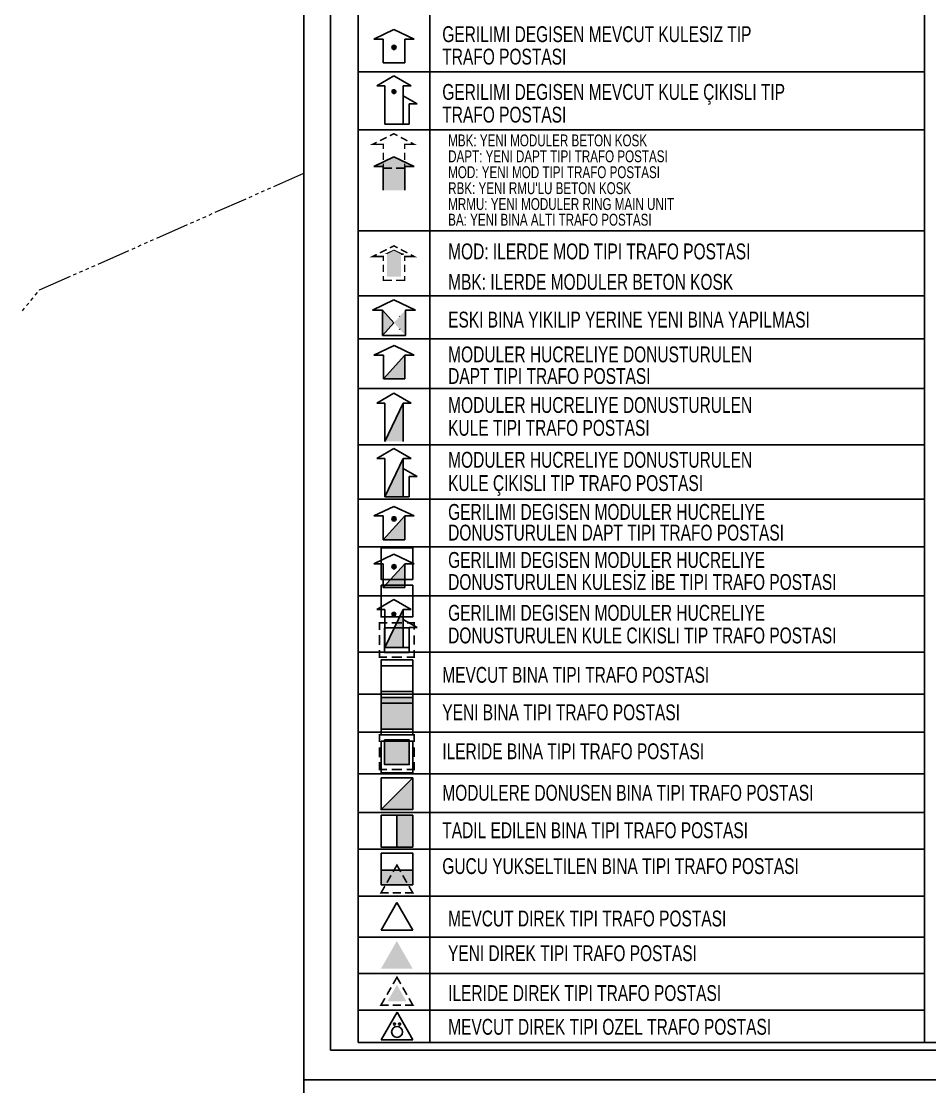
# Model space of a CAD drawing. Header units: millimetres. Extents: x 614452 to 616952, y 4151662 to 4153442.
# Drawn here: x 616285.6 to 616420.4, y 4152823.5 to 4152981.6 of the extents above; entities that cross this region are included whole.
import ezdxf
from ezdxf.xclip import XClip

# ---------------------------------------------------------------- set-up
doc = ezdxf.new("R2010")
doc.units = ezdxf.units.MM
doc.header["$XCLIPFRAME"] = 2
doc.linetypes.add('DASHDOT', pattern=[5, 2.5, -1.25, 0, -1.25])
doc.layers.add('01_UYGALAN_TARAMA', color=26, linetype='Continuous', lineweight=20)
doc.layers.add('ANTET', color=7, linetype='Continuous')
doc.styles.get("Standard").update_dxf_attribs({"font": 'Arial'})

# ---------------------------------------------------------------- blocks, each defined once
blk = doc.blocks.new('fggg')
at = {"layer": '01_UYGALAN_TARAMA', "color": 252}
for p, q in [((616323.05, 4152957.09, 0.95), (616327.62, 4152959.11, 0.95)), ((616321.22, 4152956.29, 0.95), (616321.68, 4152956.49, 0.95)), ((616322.13, 4152956.69, 0.95), (616322.59, 4152956.89, 0.95)), ((616314.36, 4152953.26, 0.95), (616318.93, 4152955.28, 0.95)), ((616319.39, 4152955.48, 0.95), (616319.85, 4152955.68, 0.95)), ((616320.31, 4152955.88, 0.95), (616320.76, 4152956.09, 0.95)), ((616310.7, 4152951.64, 0.95), (616311.16, 4152951.84, 0.95)), ((616311.61, 4152952.05, 0.95), (616312.07, 4152952.25, 0.95)), ((616312.53, 4152952.45, 0.95), (616312.99, 4152952.65, 0.95)), ((616313.44, 4152952.85, 0.95), (616313.9, 4152953.06, 0.95)), ((616305.67, 4152949.42, 0.95), (616310.24, 4152951.44, 0.95)), ((616302.92, 4152948.21, 0.95), (616303.38, 4152948.41, 0.95)), ((616303.84, 4152948.61, 0.95), (616304.3, 4152948.81, 0.95)), ((616304.75, 4152949.02, 0.95), (616305.21, 4152949.22, 0.95)), ((616296.98, 4152945.58, 0.95), (616301.55, 4152947.6, 0.95)), ((616302.01, 4152947.81, 0.95), (616302.47, 4152948.01, 0.95)), ((616296.06, 4152945.18, 0.95), (616296.52, 4152945.38, 0.95)), ((616288.29, 4152941.75, 0.95), (616292.86, 4152943.77, 0.95)), ((616293.32, 4152943.97, 0.95), (616293.78, 4152944.17, 0.95)), ((616294.23, 4152944.37, 0.95), (616294.69, 4152944.57, 0.95)), ((616295.15, 4152944.78, 0.95), (616295.61, 4152944.98, 0.95)), ((616287.01, 4152940.19, 0.95), (616287.32, 4152940.58, 0.95)), ((616287.64, 4152940.96, 0.95), (616287.96, 4152941.35, 0.95)), ((616288.28, 4152941.73, 0.95), (616288.29, 4152941.75, 0.95)), ((616285.74, 4152938.65, 0.95), (616286.05, 4152939.03, 0.95)), ((616286.37, 4152939.42, 0.95), (616286.69, 4152939.8, 0.95))]:
    blk.add_line(p, q, dxfattribs=at)

msp = doc.modelspace()

# ---------------------------------------------------------------- hatches: boundary and pattern name
for points in [[(616341.2, 4152977.73), (616341.2, 4152977.75), (616341.2, 4152977.77), (616341.19, 4152977.79), (616341.19, 4152977.8), (616341.19, 4152977.82), (616341.18, 4152977.84), (616341.17, 4152977.86), (616341.16, 4152977.88), (616341.15, 4152977.89), (616341.14, 4152977.91), (616341.13, 4152977.92), (616341.12, 4152977.94), (616341.11, 4152977.95), (616341.09, 4152977.97), (616341.08, 4152977.98), (616341.06, 4152977.99), (616341.05, 4152978), (616341.03, 4152978.01), (616341.01, 4152978.02), (616341, 4152978.02), (616340.98, 4152978.03), (616340.96, 4152978.04), (616340.94, 4152978.04), (616340.92, 4152978.04), (616340.9, 4152978.04), (616340.88, 4152978.05), (616340.86, 4152978.04), (616340.84, 4152978.04), (616340.83, 4152978.04), (616340.81, 4152978.04), (616340.79, 4152978.03), (616340.77, 4152978.02), (616340.75, 4152978.02), (616340.73, 4152978.01), (616340.72, 4152978), (616340.7, 4152977.99), (616340.69, 4152977.98), (616340.67, 4152977.97), (616340.66, 4152977.95), (616340.64, 4152977.94), (616340.63, 4152977.92), (616340.62, 4152977.91), (616340.61, 4152977.89), (616340.6, 4152977.88), (616340.59, 4152977.86), (616340.59, 4152977.84), (616340.58, 4152977.82), (616340.57, 4152977.8), (616340.57, 4152977.79), (616340.57, 4152977.77), (616340.57, 4152977.75), (616340.56, 4152977.73), (616340.57, 4152977.71), (616340.57, 4152977.69), (616340.57, 4152977.67), (616340.57, 4152977.65), (616340.58, 4152977.63), (616340.59, 4152977.62), (616340.59, 4152977.6), (616340.6, 4152977.58), (616340.61, 4152977.56), (616340.62, 4152977.55), (616340.63, 4152977.53), (616340.64, 4152977.52), (616340.66, 4152977.5), (616340.67, 4152977.49), (616340.69, 4152977.48), (616340.7, 4152977.47), (616340.72, 4152977.46), (616340.73, 4152977.45), (616340.75, 4152977.44), (616340.77, 4152977.43), (616340.79, 4152977.42), (616340.81, 4152977.42), (616340.83, 4152977.42), (616340.84, 4152977.41), (616340.86, 4152977.41), (616340.88, 4152977.41), (616340.9, 4152977.41), (616340.92, 4152977.41), (616340.94, 4152977.42), (616340.96, 4152977.42), (616340.98, 4152977.42), (616341, 4152977.43), (616341.01, 4152977.44), (616341.03, 4152977.45), (616341.05, 4152977.46), (616341.06, 4152977.47), (616341.08, 4152977.48), (616341.09, 4152977.49), (616341.11, 4152977.5), (616341.12, 4152977.52), (616341.13, 4152977.53), (616341.14, 4152977.55), (616341.15, 4152977.56), (616341.16, 4152977.58), (616341.17, 4152977.6), (616341.18, 4152977.62), (616341.19, 4152977.63), (616341.19, 4152977.65), (616341.19, 4152977.67), (616341.2, 4152977.69), (616341.2, 4152977.71)], [(616341.16, 4152971.17), (616341.16, 4152971.19), (616341.16, 4152971.2), (616341.16, 4152971.22), (616341.16, 4152971.24), (616341.15, 4152971.25), (616341.15, 4152971.27), (616341.14, 4152971.29), (616341.13, 4152971.3), (616341.12, 4152971.32), (616341.11, 4152971.33), (616341.1, 4152971.34), (616341.09, 4152971.36), (616341.08, 4152971.37), (616341.07, 4152971.38), (616341.06, 4152971.39), (616341.04, 4152971.4), (616341.03, 4152971.41), (616341.01, 4152971.42), (616341, 4152971.43), (616340.98, 4152971.43), (616340.97, 4152971.44), (616340.95, 4152971.44), (616340.93, 4152971.45), (616340.92, 4152971.45), (616340.9, 4152971.45), (616340.88, 4152971.45), (616340.87, 4152971.45), (616340.85, 4152971.45), (616340.83, 4152971.45), (616340.81, 4152971.44), (616340.8, 4152971.44), (616340.78, 4152971.43), (616340.77, 4152971.43), (616340.75, 4152971.42), (616340.74, 4152971.41), (616340.72, 4152971.4), (616340.71, 4152971.39), (616340.7, 4152971.38), (616340.68, 4152971.37), (616340.67, 4152971.36), (616340.66, 4152971.34), (616340.65, 4152971.33), (616340.64, 4152971.32), (616340.63, 4152971.3), (616340.63, 4152971.29), (616340.62, 4152971.27), (616340.61, 4152971.25), (616340.61, 4152971.24), (616340.6, 4152971.22), (616340.6, 4152971.2), (616340.6, 4152971.19), (616340.6, 4152971.17), (616340.6, 4152971.15), (616340.6, 4152971.14), (616340.6, 4152971.12), (616340.61, 4152971.1), (616340.61, 4152971.09), (616340.62, 4152971.07), (616340.63, 4152971.05), (616340.63, 4152971.04), (616340.64, 4152971.02), (616340.65, 4152971.01), (616340.66, 4152971), (616340.67, 4152970.98), (616340.68, 4152970.97), (616340.7, 4152970.96), (616340.71, 4152970.95), (616340.72, 4152970.94), (616340.74, 4152970.93), (616340.75, 4152970.92), (616340.77, 4152970.91), (616340.78, 4152970.91), (616340.8, 4152970.9), (616340.81, 4152970.9), (616340.83, 4152970.89), (616340.85, 4152970.89), (616340.87, 4152970.89), (616340.88, 4152970.89), (616340.9, 4152970.89), (616340.92, 4152970.89), (616340.93, 4152970.89), (616340.95, 4152970.9), (616340.97, 4152970.9), (616340.98, 4152970.91), (616341, 4152970.91), (616341.01, 4152970.92), (616341.03, 4152970.93), (616341.04, 4152970.94), (616341.06, 4152970.95), (616341.07, 4152970.96), (616341.08, 4152970.97), (616341.09, 4152970.98), (616341.1, 4152971), (616341.11, 4152971.01), (616341.12, 4152971.02), (616341.13, 4152971.04), (616341.14, 4152971.05), (616341.15, 4152971.07), (616341.15, 4152971.09), (616341.16, 4152971.1), (616341.16, 4152971.12), (616341.16, 4152971.14), (616341.16, 4152971.15)], [(616342.48, 4152932.07), (616339.31, 4152928.55), (616342.48, 4152928.55)], [(616339.54, 4152919.26), (616342.22, 4152919.26), (616342.22, 4152923.43), (616342.22, 4152924.92)], [(616339.54, 4152911.06), (616342.22, 4152911.06), (616342.22, 4152915.23), (616342.22, 4152916.72)], [(616342.47, 4152908.2), (616339.29, 4152904.67), (616342.47, 4152904.67)], [(616341.2, 4152907.77), (616341.2, 4152907.79), (616341.2, 4152907.8), (616341.19, 4152907.82), (616341.19, 4152907.84), (616341.19, 4152907.86), (616341.18, 4152907.88), (616341.17, 4152907.9), (616341.16, 4152907.91), (616341.15, 4152907.93), (616341.14, 4152907.95), (616341.13, 4152907.96), (616341.12, 4152907.98), (616341.11, 4152907.99), (616341.09, 4152908), (616341.08, 4152908.02), (616341.06, 4152908.03), (616341.05, 4152908.04), (616341.03, 4152908.05), (616341.01, 4152908.06), (616341, 4152908.06), (616340.98, 4152908.07), (616340.96, 4152908.07), (616340.94, 4152908.08), (616340.92, 4152908.08), (616340.9, 4152908.08), (616340.88, 4152908.08), (616340.86, 4152908.08), (616340.84, 4152908.08), (616340.83, 4152908.08), (616340.81, 4152908.07), (616340.79, 4152908.07), (616340.77, 4152908.06), (616340.75, 4152908.06), (616340.73, 4152908.05), (616340.72, 4152908.04), (616340.7, 4152908.03), (616340.69, 4152908.02), (616340.67, 4152908), (616340.66, 4152907.99), (616340.64, 4152907.98), (616340.63, 4152907.96), (616340.62, 4152907.95), (616340.61, 4152907.93), (616340.6, 4152907.91), (616340.59, 4152907.9), (616340.59, 4152907.88), (616340.58, 4152907.86), (616340.57, 4152907.84), (616340.57, 4152907.82), (616340.57, 4152907.8), (616340.57, 4152907.79), (616340.56, 4152907.77), (616340.57, 4152907.75), (616340.57, 4152907.73), (616340.57, 4152907.71), (616340.57, 4152907.69), (616340.58, 4152907.67), (616340.59, 4152907.65), (616340.59, 4152907.64), (616340.6, 4152907.62), (616340.61, 4152907.6), (616340.62, 4152907.59), (616340.63, 4152907.57), (616340.64, 4152907.56), (616340.66, 4152907.54), (616340.67, 4152907.53), (616340.69, 4152907.52), (616340.7, 4152907.5), (616340.72, 4152907.49), (616340.73, 4152907.49), (616340.75, 4152907.48), (616340.77, 4152907.47), (616340.79, 4152907.46), (616340.81, 4152907.46), (616340.83, 4152907.45), (616340.84, 4152907.45), (616340.86, 4152907.45), (616340.88, 4152907.45), (616340.9, 4152907.45), (616340.92, 4152907.45), (616340.94, 4152907.45), (616340.96, 4152907.46), (616340.98, 4152907.46), (616341, 4152907.47), (616341.01, 4152907.48), (616341.03, 4152907.49), (616341.05, 4152907.49), (616341.06, 4152907.5), (616341.08, 4152907.52), (616341.09, 4152907.53), (616341.11, 4152907.54), (616341.12, 4152907.56), (616341.13, 4152907.57), (616341.14, 4152907.59), (616341.15, 4152907.6), (616341.16, 4152907.62), (616341.17, 4152907.64), (616341.18, 4152907.65), (616341.19, 4152907.67), (616341.19, 4152907.69), (616341.19, 4152907.71), (616341.2, 4152907.73), (616341.2, 4152907.75)], [(616342.47, 4152901.1), (616339.29, 4152897.57), (616342.47, 4152897.57)], [(616341.2, 4152900.66), (616341.2, 4152900.68), (616341.2, 4152900.7), (616341.19, 4152900.72), (616341.19, 4152900.74), (616341.19, 4152900.76), (616341.18, 4152900.78), (616341.17, 4152900.79), (616341.16, 4152900.81), (616341.15, 4152900.83), (616341.14, 4152900.84), (616341.13, 4152900.86), (616341.12, 4152900.87), (616341.11, 4152900.89), (616341.09, 4152900.9), (616341.08, 4152900.91), (616341.06, 4152900.93), (616341.05, 4152900.94), (616341.03, 4152900.95), (616341.01, 4152900.95), (616341, 4152900.96), (616340.98, 4152900.97), (616340.96, 4152900.97), (616340.94, 4152900.98), (616340.92, 4152900.98), (616340.9, 4152900.98), (616340.88, 4152900.98), (616340.86, 4152900.98), (616340.84, 4152900.98), (616340.83, 4152900.98), (616340.81, 4152900.97), (616340.79, 4152900.97), (616340.77, 4152900.96), (616340.75, 4152900.95), (616340.73, 4152900.95), (616340.72, 4152900.94), (616340.7, 4152900.93), (616340.69, 4152900.91), (616340.67, 4152900.9), (616340.66, 4152900.89), (616340.64, 4152900.87), (616340.63, 4152900.86), (616340.62, 4152900.84), (616340.61, 4152900.83), (616340.6, 4152900.81), (616340.59, 4152900.79), (616340.59, 4152900.78), (616340.58, 4152900.76), (616340.57, 4152900.74), (616340.57, 4152900.72), (616340.57, 4152900.7), (616340.57, 4152900.68), (616340.56, 4152900.66), (616340.57, 4152900.64), (616340.57, 4152900.63), (616340.57, 4152900.61), (616340.57, 4152900.59), (616340.58, 4152900.57), (616340.59, 4152900.55), (616340.59, 4152900.53), (616340.6, 4152900.52), (616340.61, 4152900.5), (616340.62, 4152900.48), (616340.63, 4152900.47), (616340.64, 4152900.45), (616340.66, 4152900.44), (616340.67, 4152900.43), (616340.69, 4152900.41), (616340.7, 4152900.4), (616340.72, 4152900.39), (616340.73, 4152900.38), (616340.75, 4152900.37), (616340.77, 4152900.37), (616340.79, 4152900.36), (616340.81, 4152900.36), (616340.83, 4152900.35), (616340.84, 4152900.35), (616340.86, 4152900.35), (616340.88, 4152900.35), (616340.9, 4152900.35), (616340.92, 4152900.35), (616340.94, 4152900.35), (616340.96, 4152900.36), (616340.98, 4152900.36), (616341, 4152900.37), (616341.01, 4152900.37), (616341.03, 4152900.38), (616341.05, 4152900.39), (616341.06, 4152900.4), (616341.08, 4152900.41), (616341.09, 4152900.43), (616341.11, 4152900.44), (616341.12, 4152900.45), (616341.13, 4152900.47), (616341.14, 4152900.48), (616341.15, 4152900.5), (616341.16, 4152900.52), (616341.17, 4152900.53), (616341.18, 4152900.55), (616341.19, 4152900.57), (616341.19, 4152900.59), (616341.19, 4152900.61), (616341.2, 4152900.63), (616341.2, 4152900.64)], [(616339.54, 4152888.67), (616342.22, 4152888.67), (616342.22, 4152892.85), (616342.22, 4152894.34)], [(616341.14, 4152893.61), (616341.14, 4152893.62), (616341.14, 4152893.64), (616341.14, 4152893.66), (616341.13, 4152893.67), (616341.13, 4152893.69), (616341.12, 4152893.71), (616341.12, 4152893.72), (616341.11, 4152893.74), (616341.1, 4152893.75), (616341.09, 4152893.77), (616341.08, 4152893.78), (616341.07, 4152893.79), (616341.06, 4152893.81), (616341.05, 4152893.82), (616341.03, 4152893.83), (616341.02, 4152893.84), (616341.01, 4152893.85), (616340.99, 4152893.86), (616340.98, 4152893.86), (616340.96, 4152893.87), (616340.94, 4152893.88), (616340.93, 4152893.88), (616340.91, 4152893.88), (616340.89, 4152893.89), (616340.88, 4152893.89), (616340.86, 4152893.89), (616340.84, 4152893.89), (616340.83, 4152893.89), (616340.81, 4152893.88), (616340.79, 4152893.88), (616340.78, 4152893.88), (616340.76, 4152893.87), (616340.74, 4152893.86), (616340.73, 4152893.86), (616340.71, 4152893.85), (616340.7, 4152893.84), (616340.69, 4152893.83), (616340.67, 4152893.82), (616340.66, 4152893.81), (616340.65, 4152893.79), (616340.64, 4152893.78), (616340.63, 4152893.77), (616340.62, 4152893.75), (616340.61, 4152893.74), (616340.6, 4152893.72), (616340.6, 4152893.71), (616340.59, 4152893.69), (616340.59, 4152893.67), (616340.58, 4152893.66), (616340.58, 4152893.64), (616340.58, 4152893.62), (616340.58, 4152893.61), (616340.58, 4152893.59), (616340.58, 4152893.57), (616340.58, 4152893.56), (616340.59, 4152893.54), (616340.59, 4152893.52), (616340.6, 4152893.51), (616340.6, 4152893.49), (616340.61, 4152893.48), (616340.62, 4152893.46), (616340.63, 4152893.45), (616340.64, 4152893.43), (616340.65, 4152893.42), (616340.66, 4152893.41), (616340.67, 4152893.4), (616340.69, 4152893.38), (616340.7, 4152893.37), (616340.71, 4152893.37), (616340.73, 4152893.36), (616340.74, 4152893.35), (616340.76, 4152893.34), (616340.78, 4152893.34), (616340.79, 4152893.33), (616340.81, 4152893.33), (616340.83, 4152893.33), (616340.84, 4152893.32), (616340.86, 4152893.32), (616340.88, 4152893.32), (616340.89, 4152893.33), (616340.91, 4152893.33), (616340.93, 4152893.33), (616340.94, 4152893.34), (616340.96, 4152893.34), (616340.98, 4152893.35), (616340.99, 4152893.36), (616341.01, 4152893.37), (616341.02, 4152893.37), (616341.03, 4152893.38), (616341.05, 4152893.4), (616341.06, 4152893.41), (616341.07, 4152893.42), (616341.08, 4152893.43), (616341.09, 4152893.45), (616341.1, 4152893.46), (616341.11, 4152893.48), (616341.12, 4152893.49), (616341.12, 4152893.51), (616341.13, 4152893.52), (616341.13, 4152893.54), (616341.14, 4152893.56), (616341.14, 4152893.57), (616341.14, 4152893.59)], [(616338.96, 4152876.56), (616343.67, 4152876.56), (616343.67, 4152881.27), (616338.96, 4152881.27)], [(616339.49, 4152874.97), (616339.49, 4152871.31), (616343.14, 4152871.31), (616343.14, 4152874.97)], [(616338.96, 4152864.63), (616343.67, 4152864.63), (616343.67, 4152869.33)], [(616341.32, 4152859.06), (616343.67, 4152859.06), (616343.67, 4152863.77), (616341.32, 4152863.77)], [(616343.66, 4152853.3), (616343.66, 4152855.66), (616338.96, 4152855.66), (616338.96, 4152853.3)]]:
    msp.add_hatch(color=5).paths.add_polyline_path(points)
at = {"linetype": 'DASHDOT'}
h = msp.add_hatch(color=5, dxfattribs=at)
h.paths.add_polyline_path([(616342.57, 4152938.74), (616340.88, 4152936.87), (616342.57, 4152934.99)])
h.paths.add_polyline_path([(616339.19, 4152934.99), (616340.88, 4152936.87), (616339.19, 4152938.74)])

# ---------------------------------------------------------------- linework, layer by layer
for p, q in [((616331.47, 4153101.23), (616331.47, 4152828.93)), ((616335.55, 4153099.94), (616335.55, 4152830.08)), ((616346.22, 4153094.68), (616346.22, 4152830.08)), ((616419.63, 4153094.68), (616419.63, 4152830.08)), ((616335.55, 4152974.12), (616419.63, 4152974.12)), ((616335.55, 4152965.5), (616419.63, 4152965.5)), ((616335.55, 4152965.5), (616419.63, 4152965.5)), ((616335.55, 4152950.52), (616419.55, 4152950.52)), ((616335.55, 4152940.89), (616419.55, 4152940.89)), ((616335.55, 4152934.48), (616419.55, 4152934.48)), ((616335.55, 4152927.1), (616419.55, 4152927.1)), ((616335.55, 4152918.76), (616419.55, 4152918.76)), ((616335.55, 4152910.69), (616419.55, 4152910.69)), ((616335.55, 4152903.63), (616419.55, 4152903.63)), ((616335.55, 4152896.34), (616419.55, 4152896.34)), ((616335.55, 4152887.98), (616419.55, 4152887.98)), ((616335.55, 4152887.98), (616419.63, 4152887.98)), ((616335.55, 4152881.74), (616419.63, 4152881.74)), ((616335.55, 4152876.1), (616419.63, 4152876.1)), ((616335.55, 4152869.92), (616419.63, 4152869.92)), ((616335.55, 4152864.2), (616419.63, 4152864.2)), ((616335.55, 4152858.75), (616419.63, 4152858.75)), ((616335.55, 4152851.76), (616419.55, 4152851.76)), ((616335.55, 4152845.67), (616419.55, 4152845.67)), ((616335.55, 4152840.29), (616419.53, 4152840.29)), ((616335.55, 4152834.87), (616419.53, 4152834.87)), ((616335.55, 4152830.08), (616505.13, 4152830.08)), ((616331.47, 4152828.93), (616507.09, 4152828.93))]:
    msp.add_line(p, q)
at = {"color": 5}
for p, q in [((616337.88, 4152978.96), (616340.88, 4152980.37)), ((616340.88, 4152980.37), (616343.88, 4152978.96)), ((616339.29, 4152978.96), (616337.88, 4152978.96)), ((616339.29, 4152975.43), (616339.29, 4152978.96)), ((616342.47, 4152978.96), (616342.47, 4152975.43)), ((616343.88, 4152978.96), (616342.47, 4152978.96)), ((616342.47, 4152975.43), (616339.29, 4152975.43)), ((616340.87, 4152973.51), (616338.34, 4152972.02)), ((616340.87, 4152973.51), (616343.41, 4152972.02)), ((616339.53, 4152972.02), (616338.34, 4152972.02)), ((616339.53, 4152966.36), (616339.53, 4152972.02)), ((616342.22, 4152972.02), (616343.41, 4152972.02)), ((616342.22, 4152970.53), (616342.22, 4152972.02)), ((616342.22, 4152970.53), (616342.22, 4152966.36)), ((616344.3, 4152969.34), (616342.22, 4152970.53)), ((616343.11, 4152966.36), (616343.11, 4152969.34)), ((616343.11, 4152969.34), (616344.3, 4152969.34)), ((616339.53, 4152966.36), (616343.11, 4152966.36)), ((616337.88, 4152960.07), (616340.88, 4152961.48)), ((616340.88, 4152961.48), (616343.88, 4152960.07)), ((616339.29, 4152960.07), (616337.88, 4152960.07)), ((616339.29, 4152956.54), (616339.29, 4152960.07)), ((616343.88, 4152960.07), (616342.47, 4152960.07)), ((616342.47, 4152960.07), (616342.47, 4152956.54)), ((616341.94, 4152947.05), (616342.3, 4152947.05)), ((616337.69, 4152938.74), (616340.88, 4152940.25)), ((616340.88, 4152940.25), (616344.07, 4152938.74)), ((616339.19, 4152938.74), (616337.69, 4152938.74)), ((616339.19, 4152934.99), (616339.19, 4152938.74)), ((616344.07, 4152938.74), (616342.57, 4152938.74)), ((616342.57, 4152938.74), (616342.57, 4152934.99)), ((616342.57, 4152934.99), (616339.19, 4152934.99)), ((616337.89, 4152932.07), (616340.89, 4152933.48)), ((616340.89, 4152933.48), (616343.89, 4152932.07)), ((616339.31, 4152932.07), (616337.89, 4152932.07)), ((616339.31, 4152928.55), (616339.31, 4152932.07)), ((616342.48, 4152932.07), (616339.31, 4152928.55)), ((616343.89, 4152932.07), (616342.48, 4152932.07)), ((616342.48, 4152932.07), (616342.48, 4152928.55)), ((616342.48, 4152928.55), (616339.31, 4152928.55)), ((616340.88, 4152926.41), (616338.35, 4152924.92)), ((616340.88, 4152926.41), (616343.41, 4152924.92)), ((616339.54, 4152924.92), (616338.35, 4152924.92)), ((616342.22, 4152924.92), (616339.54, 4152919.26)), ((616339.54, 4152919.26), (616339.54, 4152924.92)), ((616342.22, 4152924.92), (616343.41, 4152924.92)), ((616342.22, 4152923.43), (616342.22, 4152924.92)), ((616342.22, 4152923.43), (616342.22, 4152919.26)), ((616340.88, 4152918.21), (616338.35, 4152916.72)), ((616339.54, 4152916.72), (616338.35, 4152916.72)), ((616342.22, 4152916.72), (616339.54, 4152911.06)), ((616339.54, 4152911.06), (616339.54, 4152916.72)), ((616340.88, 4152918.21), (616343.41, 4152916.72)), ((616342.22, 4152915.23), (616342.22, 4152916.72)), ((616342.22, 4152916.72), (616343.41, 4152916.72)), ((616342.22, 4152915.23), (616342.22, 4152911.06)), ((616344.31, 4152914.04), (616342.22, 4152915.23)), ((616343.12, 4152911.06), (616343.12, 4152914.04)), ((616343.12, 4152914.04), (616344.31, 4152914.04)), ((616339.54, 4152911.06), (616343.12, 4152911.06)), ((616337.88, 4152908.2), (616340.88, 4152909.61)), ((616340.88, 4152909.61), (616343.88, 4152908.2)), ((616339.29, 4152908.2), (616337.88, 4152908.2)), ((616342.47, 4152908.2), (616339.29, 4152904.67)), ((616339.29, 4152904.67), (616339.29, 4152908.2)), ((616342.47, 4152908.2), (616342.47, 4152904.67)), ((616343.88, 4152908.2), (616342.47, 4152908.2)), ((616342.47, 4152904.67), (616339.29, 4152904.67)), ((616337.88, 4152901.1), (616340.88, 4152902.51)), ((616340.88, 4152902.51), (616343.88, 4152901.1)), ((616339.29, 4152901.1), (616337.88, 4152901.1)), ((616342.47, 4152901.1), (616339.29, 4152897.57)), ((616339.29, 4152897.57), (616339.29, 4152901.1)), ((616342.47, 4152901.1), (616342.47, 4152897.57)), ((616343.88, 4152901.1), (616342.47, 4152901.1)), ((616342.47, 4152897.57), (616339.29, 4152897.57)), ((616340.88, 4152895.82), (616338.35, 4152894.34)), ((616340.88, 4152895.82), (616343.41, 4152894.34)), ((616339.54, 4152894.34), (616338.35, 4152894.34)), ((616339.54, 4152888.67), (616339.54, 4152894.34)), ((616342.22, 4152894.34), (616339.54, 4152888.67)), ((616342.22, 4152894.34), (616343.41, 4152894.34)), ((616342.22, 4152892.85), (616342.22, 4152894.34)), ((616344.31, 4152891.65), (616342.22, 4152892.85)), ((616342.22, 4152892.85), (616342.22, 4152888.67)), ((616343.12, 4152891.65), (616344.31, 4152891.65)), ((616343.12, 4152888.67), (616343.12, 4152891.65)), ((616339.54, 4152888.67), (616343.12, 4152888.67)), ((616338.96, 4152864.63), (616343.67, 4152869.33)), ((616341.32, 4152863.77), (616341.32, 4152859.06)), ((616343.67, 4152855.65), (616338.96, 4152855.65)), ((616338.96, 4152846.73), (616341.32, 4152850.85)), ((616341.32, 4152850.85), (616343.67, 4152846.73)), ((616343.67, 4152846.73), (616338.96, 4152846.73)), ((616338.98, 4152830.44), (616341.33, 4152834.56)), ((616341.33, 4152834.56), (616343.68, 4152830.44)), ((616343.68, 4152830.44), (616338.98, 4152830.44))]:
    msp.add_line(p, q, dxfattribs=at)
at = {"color": 5, "linetype": 'DASHDOT'}
for p, q in [((616339.19, 4152938.74), (616342.57, 4152934.99)), ((616339.19, 4152934.99), (616342.57, 4152938.74))]:
    msp.add_line(p, q, dxfattribs=at)
msp.add_lwpolyline([(616327.5, 4152542.5), (616327.5, 4153442.5), (615430.75, 4153442.5)])
at = {"color": 5}
msp.add_lwpolyline([(616515.5, 4152542.5), (616515.5, 4153104.38), (616327.5, 4153104.38), (616327.5, 4152542.5)], close=True, dxfattribs=at)
msp.add_lwpolyline([(616515.5, 4152542.5), (616515.5, 4153104.38), (616327.5, 4153104.38), (616327.5, 4152542.5)], close=True)
at = {"color": 5, "flags": 128}
for points, const_width in [([(616338.8, 4152963.88), (616339.8, 4152964.38)], 0.221), ([(616338.8, 4152963.88), (616339.8, 4152964.38)], 0.221), ([(616340.28, 4152964.62), (616340.88, 4152964.92), (616341.41, 4152964.65)], 0.221), ([(616340.28, 4152964.62), (616340.88, 4152964.92), (616341.41, 4152964.65)], 0.221), ([(616341.89, 4152964.39), (616342.87, 4152963.87)], 0.221), ([(616341.89, 4152964.39), (616342.87, 4152963.87)], 0.221), ([(616339.3, 4152962.67), (616339.3, 4152963.34), (616337.71, 4152963.34), (616338.32, 4152963.64)], 0.221), ([(616339.3, 4152962.67), (616339.3, 4152963.34), (616337.71, 4152963.34), (616338.32, 4152963.64)], 0.221), ([(616343.37, 4152963.61), (616343.88, 4152963.34), (616342.47, 4152963.34), (616342.47, 4152962.67)], 0.221), ([(616343.37, 4152963.61), (616343.88, 4152963.34), (616342.47, 4152963.34), (616342.47, 4152962.67)], 0.221), ([(616339.3, 4152961.02), (616339.3, 4152962.13)], 0.221), ([(616339.3, 4152961.02), (616339.3, 4152962.13)], 0.221), ([(616342.47, 4152962.13), (616342.47, 4152961.02)], 0.221), ([(616342.47, 4152962.13), (616342.47, 4152961.02)], 0.221), ([(616340.61, 4152959.81), (616339.3, 4152959.81), (616339.3, 4152960.47)], 0.221), ([(616340.61, 4152959.81), (616339.3, 4152959.81), (616339.3, 4152960.47)], 0.221), ([(616342.47, 4152960.47), (616342.47, 4152959.81), (616341.16, 4152959.81)], 0.221), ([(616342.47, 4152960.47), (616342.47, 4152959.81), (616341.16, 4152959.81)], 0.221), ([(616340.28, 4152947.98), (616340.88, 4152948.28), (616341.41, 4152948)], 0.221), ([(616340.28, 4152947.98), (616340.88, 4152948.28), (616341.41, 4152948)], 0.221), ([(616339.3, 4152946.03), (616339.3, 4152946.7), (616337.71, 4152946.7), (616338.32, 4152947)], 0.221), ([(616339.3, 4152946.03), (616339.3, 4152946.7), (616337.71, 4152946.7), (616338.32, 4152947)], 0.221), ([(616338.8, 4152947.24), (616339.8, 4152947.74)], 0.221), ([(616338.8, 4152947.24), (616339.8, 4152947.74)], 0.221), ([(616341.89, 4152947.75), (616342.87, 4152947.23)], 0.221), ([(616341.89, 4152947.75), (616342.87, 4152947.23)], 0.221), ([(616343.37, 4152946.97), (616343.88, 4152946.7), (616342.47, 4152946.7), (616342.47, 4152946.03)], 0.221), ([(616343.37, 4152946.97), (616343.88, 4152946.7), (616342.47, 4152946.7), (616342.47, 4152946.03)], 0.221), ([(616339.3, 4152944.38), (616339.3, 4152945.48)], 0.221), ([(616339.3, 4152944.38), (616339.3, 4152945.48)], 0.221), ([(616342.47, 4152945.49), (616342.47, 4152944.38)], 0.221), ([(616342.47, 4152945.49), (616342.47, 4152944.38)], 0.221), ([(616340.61, 4152943.17), (616339.3, 4152943.17), (616339.3, 4152943.83)], 0.221), ([(616340.61, 4152943.17), (616339.3, 4152943.17), (616339.3, 4152943.83)], 0.221), ([(616342.47, 4152943.83), (616342.47, 4152943.17), (616341.16, 4152943.17)], 0.221), ([(616342.47, 4152943.83), (616342.47, 4152943.17), (616341.16, 4152943.17)], 0.221), ([(616338.75, 4152891.27), (616338.75, 4152892.34), (616339.87, 4152892.34)], 0.245), ([(616338.75, 4152891.27), (616338.75, 4152892.34), (616339.87, 4152892.34)], 0.245), ([(616340.55, 4152892.34), (616342.09, 4152892.34)], 0.245), ([(616340.55, 4152892.34), (616342.09, 4152892.34)], 0.245), ([(616342.8, 4152892.34), (616343.88, 4152892.34), (616343.88, 4152891.3)], 0.245), ([(616342.8, 4152892.34), (616343.88, 4152892.34), (616343.88, 4152891.3)], 0.245), ([(616338.75, 4152889.04), (616338.75, 4152890.52)], 0.245), ([(616338.75, 4152889.04), (616338.75, 4152890.52)], 0.245), ([(616343.88, 4152890.48), (616343.88, 4152889.08)], 0.245), ([(616343.88, 4152890.48), (616343.88, 4152889.08)], 0.245), ([(616339.85, 4152887.22), (616338.75, 4152887.22), (616338.75, 4152888.31)], 0.245), ([(616339.85, 4152887.22), (616338.75, 4152887.22), (616338.75, 4152888.31)], 0.245), ([(616343.88, 4152888.3), (616343.88, 4152887.22), (616342.78, 4152887.22)], 0.245), ([(616343.88, 4152888.3), (616343.88, 4152887.22), (616342.78, 4152887.22)], 0.245), ([(616342.06, 4152887.22), (616340.56, 4152887.22)], 0.245), ([(616342.06, 4152887.22), (616340.56, 4152887.22)], 0.245), ([(616338.75, 4152874.63), (616338.75, 4152875.7), (616339.87, 4152875.7)], 0.245), ([(616338.75, 4152874.63), (616338.75, 4152875.7), (616339.87, 4152875.7)], 0.245), ([(616340.55, 4152875.7), (616342.09, 4152875.7)], 0.245), ([(616340.55, 4152875.7), (616342.09, 4152875.7)], 0.245), ([(616342.8, 4152875.7), (616343.88, 4152875.7), (616343.88, 4152874.66)], 0.245), ([(616342.8, 4152875.7), (616343.88, 4152875.7), (616343.88, 4152874.66)], 0.245), ([(616338.75, 4152872.4), (616338.75, 4152873.88)], 0.245), ([(616338.75, 4152872.4), (616338.75, 4152873.88)], 0.245), ([(616343.88, 4152873.84), (616343.88, 4152872.44)], 0.245), ([(616343.88, 4152873.84), (616343.88, 4152872.44)], 0.245), ([(616339.85, 4152870.58), (616338.75, 4152870.58), (616338.75, 4152871.67)], 0.245), ([(616339.85, 4152870.58), (616338.75, 4152870.58), (616338.75, 4152871.67)], 0.245), ([(616343.88, 4152871.66), (616343.88, 4152870.58), (616342.78, 4152870.58)], 0.245), ([(616343.88, 4152871.66), (616343.88, 4152870.58), (616342.78, 4152870.58)], 0.245), ([(616342.06, 4152870.58), (616340.56, 4152870.58)], 0.245), ([(616342.06, 4152870.58), (616340.56, 4152870.58)], 0.245), ([(616340.75, 4152855.38), (616341.32, 4152856.38), (616341.89, 4152855.38)], 0.245), ([(616340.75, 4152855.38), (616341.32, 4152856.38), (616341.89, 4152855.38)], 0.245), ([(616339.84, 4152853.79), (616340.45, 4152854.87)], 0.245), ([(616339.84, 4152853.79), (616340.45, 4152854.87)], 0.245), ([(616342.18, 4152854.86), (616342.8, 4152853.78)], 0.245), ([(616342.18, 4152854.86), (616342.8, 4152853.78)], 0.245), ([(616340.11, 4152852.26), (616338.96, 4152852.26), (616339.53, 4152853.26)], 0.245), ([(616340.11, 4152852.26), (616338.96, 4152852.26), (616339.53, 4152853.26)], 0.245), ([(616341.93, 4152852.26), (616340.7, 4152852.26)], 0.245), ([(616341.93, 4152852.26), (616340.7, 4152852.26)], 0.245), ([(616343.1, 4152853.25), (616343.67, 4152852.26), (616342.54, 4152852.26)], 0.245), ([(616343.1, 4152853.25), (616343.67, 4152852.26), (616342.54, 4152852.26)], 0.245), ([(616340.75, 4152838.74), (616341.32, 4152839.74), (616341.89, 4152838.74)], 0.245), ([(616340.75, 4152838.74), (616341.32, 4152839.74), (616341.89, 4152838.74)], 0.245), ([(616339.84, 4152837.15), (616340.45, 4152838.23)], 0.245), ([(616339.84, 4152837.15), (616340.45, 4152838.23)], 0.245), ([(616342.18, 4152838.22), (616342.8, 4152837.14)], 0.245), ([(616342.18, 4152838.22), (616342.8, 4152837.14)], 0.245), ([(616340.11, 4152835.62), (616338.96, 4152835.62), (616339.53, 4152836.62)], 0.245), ([(616340.11, 4152835.62), (616338.96, 4152835.62), (616339.53, 4152836.62)], 0.245), ([(616343.1, 4152836.61), (616343.67, 4152835.62), (616342.54, 4152835.62)], 0.245), ([(616343.1, 4152836.61), (616343.67, 4152835.62), (616342.54, 4152835.62)], 0.245), ([(616341.93, 4152835.62), (616340.7, 4152835.62)], 0.245), ([(616341.93, 4152835.62), (616340.7, 4152835.62)], 0.245)]:
    msp.add_lwpolyline(points, dxfattribs=dict(at, const_width=const_width))
for points in [[(616338.96, 4152903.47), (616343.67, 4152903.47), (616343.67, 4152898.77), (616338.96, 4152898.77)], [(616338.96, 4152903.47), (616343.67, 4152903.47), (616343.67, 4152898.77), (616338.96, 4152898.77)], [(616338.96, 4152897.91), (616343.67, 4152897.91), (616343.67, 4152893.21), (616338.96, 4152893.21)], [(616338.96, 4152897.91), (616343.67, 4152897.91), (616343.67, 4152893.21), (616338.96, 4152893.21)], [(616339.49, 4152891.61), (616343.14, 4152891.61), (616343.14, 4152887.95), (616339.49, 4152887.95)], [(616339.49, 4152891.61), (616343.14, 4152891.61), (616343.14, 4152887.95), (616339.49, 4152887.95)], [(616338.96, 4152886.83), (616343.67, 4152886.83), (616343.67, 4152882.13), (616338.96, 4152882.13)], [(616338.96, 4152886.83), (616343.67, 4152886.83), (616343.67, 4152882.13), (616338.96, 4152882.13)], [(616338.96, 4152885.97), (616343.67, 4152885.97), (616343.67, 4152881.27), (616338.96, 4152881.27)], [(616338.96, 4152885.97), (616343.67, 4152885.97), (616343.67, 4152881.27), (616338.96, 4152881.27)], [(616338.96, 4152881.27), (616343.67, 4152881.27), (616343.67, 4152876.56), (616338.96, 4152876.56)], [(616338.96, 4152881.27), (616343.67, 4152881.27), (616343.67, 4152876.56), (616338.96, 4152876.56)], [(616338.96, 4152880.41), (616343.67, 4152880.41), (616343.67, 4152875.7), (616338.96, 4152875.7)], [(616338.96, 4152880.41), (616343.67, 4152880.41), (616343.67, 4152875.7), (616338.96, 4152875.7)], [(616338.96, 4152874.8), (616343.67, 4152874.8), (616343.67, 4152870.1), (616338.96, 4152870.1)], [(616338.96, 4152874.8), (616343.67, 4152874.8), (616343.67, 4152870.1), (616338.96, 4152870.1)], [(616339.49, 4152874.97), (616343.14, 4152874.97), (616343.14, 4152871.31), (616339.49, 4152871.31)], [(616339.49, 4152874.97), (616343.14, 4152874.97), (616343.14, 4152871.31), (616339.49, 4152871.31)], [(616338.96, 4152869.33), (616343.67, 4152869.33), (616343.67, 4152864.63), (616338.96, 4152864.63)], [(616338.96, 4152869.33), (616343.67, 4152869.33), (616343.67, 4152864.63), (616338.96, 4152864.63)], [(616338.96, 4152863.77), (616343.67, 4152863.77), (616343.67, 4152859.06), (616338.96, 4152859.06)], [(616338.96, 4152863.77), (616343.67, 4152863.77), (616343.67, 4152859.06), (616338.96, 4152859.06)], [(616338.96, 4152858.16), (616343.67, 4152858.16), (616343.67, 4152853.46), (616338.96, 4152853.46)], [(616338.96, 4152858.16), (616343.67, 4152858.16), (616343.67, 4152853.46), (616338.96, 4152853.46)]]:
    msp.add_lwpolyline(points, close=True, dxfattribs=at)
at = {"color": 5}
for centre, radius, start, end in [((616340.88, 4152977.73), 0.318, 0, 180), ((616340.88, 4152977.73), 0.318, 180, 0), ((616340.88, 4152971.17), 0.282, 0, 180), ((616340.88, 4152971.17), 0.282, 180, 0), ((616340.88, 4152907.77), 0.318, 0, 180), ((616340.88, 4152907.77), 0.318, 180, 0), ((616340.88, 4152900.66), 0.318, 0, 180), ((616340.88, 4152900.66), 0.318, 180, 0), ((616340.86, 4152893.61), 0.282, 0, 180), ((616340.86, 4152893.61), 0.282, 180, 0), ((616340.94, 4152832.8), 0.147, 0, 180), ((616341.72, 4152832.8), 0.147, 0, 180), ((616341.33, 4152831.62), 0.804, 0, 180), ((616341.33, 4152831.62), 0.804, 180, 0), ((616340.94, 4152832.8), 0.147, 180, 0), ((616341.72, 4152832.8), 0.147, 180, 0)]:
    msp.add_arc(centre, radius, start, end, dxfattribs=at)
for points in [[(616337.88, 4152960.07), (616340.88, 4152961.48), (616340.88, 4152960.07)], [(616340.88, 4152961.48), (616343.88, 4152960.07), (616340.88, 4152960.07)], [(616340.88, 4152960.07), (616340.88, 4152956.54), (616339.29, 4152960.07)], [(616339.29, 4152960.07), (616339.29, 4152956.54), (616340.88, 4152956.54)], [(616340.88, 4152960.07), (616342.47, 4152960.07), (616342.47, 4152956.54)], [(616342.47, 4152956.54), (616340.88, 4152956.54), (616340.88, 4152960.07)], [(616340.88, 4152947.75), (616339.47, 4152947.05), (616339.83, 4152947.05)], [(616339.83, 4152947.05), (616339.83, 4152947.05), (616340.88, 4152947.58), (616340.88, 4152947.75)], [(616339.83, 4152947.05), (616340.88, 4152947.58), (616341.94, 4152947.05)], [(616339.83, 4152943.7), (616341.94, 4152943.7), (616341.94, 4152947.05)], [(616341.94, 4152947.05), (616339.83, 4152947.05), (616339.83, 4152943.7)], [(616342.3, 4152947.05), (616340.88, 4152947.75), (616341.94, 4152947.05)], [(616341.94, 4152947.05), (616341.94, 4152947.05), (616340.88, 4152947.75), (616340.88, 4152947.58)], [(616341.3, 4152845.12), (616338.95, 4152841), (616343.66, 4152841)], [(616339.91, 4152836.15), (616341.32, 4152838.62), (616342.73, 4152836.15)]]:
    msp.add_solid(points, dxfattribs=at)
at = {"layer": 'ANTET', "color": 7, "linetype": 'ByBlock', "flags": 128}
msp.add_lwpolyline([(616327.5, 4152542.5), (616327.5, 4152824.5), (616511.53, 4152824.5), (616511.53, 4152542.5)], close=True, dxfattribs=at)

# ---------------------------------------------------------------- block references
ref = msp.add_blockref('fggg', (0, 0))
XClip(ref).set_block_clipping_path([(615240.7433106549, 4153442.5), (615240.7433106545, 4152542.5), (614452.5, 4152542.5), (614452.5, 4151662.5), (616764.340303037, 4151662.5), (616764.340303037, 4152542.5), (616327.5, 4152542.5), (616327.5, 4153442.5)])

# ---------------------------------------------------------------- texts
at = {"width": 0.7}
for s, height, p in [('GERILIMI DEGISEN MEVCUT KULESIZ TIP ', 2.352, (616348.05, 4152978.52)), ('TRAFO POSTASI', 2.352, (616348.05, 4152975.19)), ('GERILIMI DEGISEN MEVCUT KULE ÇIKISLI TIP ', 2.352, (616348.05, 4152969.95)), ('TRAFO POSTASI', 2.352, (616348.05, 4152966.58)), ('MBK: YENI MODULER BETON KOSK', 1.764, (616348.92, 4152963.05)), ('DAPT: YENI DAPT TIPI TRAFO POSTASI', 1.764, (616348.92, 4152960.69)), ('MOD: YENI MOD TIPI TRAFO POSTASI', 1.764, (616348.92, 4152958.33)), ("RBK: YENI RMU'LU BETON KOSK", 1.764, (616348.92, 4152955.96)), ('MRMU: YENI MODULER RING MAIN UNIT', 1.764, (616348.92, 4152953.6)), ('BA: YENI BINA ALTI TRAFO POSTASI', 1.764, (616348.92, 4152951.28)), ('MOD: ILERDE MOD TIPI TRAFO POSTASI', 2.352, (616348.92, 4152946.28)), ('MBK: ILERDE MODULER BETON KOSK', 2.352, (616348.92, 4152941.76)), ('ESKI BINA YIKILIP YERINE YENI BINA YAPILMASI', 2.352, (616348.92, 4152936.16)), ('MODULER HUCRELIYE DONUSTURULEN ', 2.352, (616348.92, 4152931)), ('DAPT TIPI TRAFO POSTASI', 2.352, (616348.92, 4152927.79)), ('MODULER HUCRELIYE DONUSTURULEN', 2.352, (616348.92, 4152923.49)), ('KULE TIPI TRAFO POSTASI', 2.352, (616348.92, 4152920.1)), ('MODULER HUCRELIYE DONUSTURULEN', 2.352, (616348.92, 4152915.36)), ('KULE ÇIKISLI TIP TRAFO POSTASI', 2.352, (616348.92, 4152911.9)), ('GERILIMI DEGISEN MODULER HUCRELIYE  ', 2.352, (616348.92, 4152907.62)), ('DONUSTURULEN DAPT TIPI TRAFO POSTASI', 2.352, (616348.92, 4152904.55)), ('GERILIMI DEGISEN MODULER HUCRELIYE  ', 2.352, (616348.92, 4152900.49)), ('DONUSTURULEN KULESİZ İBE TIPI TRAFO POSTASI', 2.352, (616348.92, 4152897.22)), ('GERILIMI DEGISEN MODULER HUCRELIYE  ', 2.352, (616348.92, 4152892.65)), ('DONUSTURULEN KULE CIKISLI TIP TRAFO POSTASI', 2.352, (616348.92, 4152889.29)), ('MEVCUT BINA TIPI TRAFO POSTASI', 2.352, (616348.05, 4152883.44)), ('YENI BINA TIPI TRAFO POSTASI', 2.352, (616348.05, 4152877.88)), ('ILERIDE BINA TIPI TRAFO POSTASI', 2.352, (616348.05, 4152872.1)), ('MODULERE DONUSEN BINA TIPI TRAFO POSTASI', 2.352, (616348.05, 4152865.94)), ('TADIL EDILEN BINA TIPI TRAFO POSTASI', 2.352, (616348.05, 4152860.38)), ('GUCU YUKSELTILEN BINA TIPI TRAFO POSTASI', 2.352, (616348.05, 4152855.06)), ('MEVCUT DIREK TIPI TRAFO POSTASI', 2.352, (616348.92, 4152847.28)), ('YENI DIREK TIPI TRAFO POSTASI', 2.352, (616348.9, 4152842.13)), ('ILERIDE DIREK TIPI TRAFO POSTASI', 2.352, (616348.92, 4152836.22)), ('MEVCUT DIREK TIPI OZEL TRAFO POSTASI', 2.352, (616348.93, 4152831.21))]:
    msp.add_text(s, height=height, dxfattribs=at).set_placement(p)

doc.saveas('drawing.dxf')
